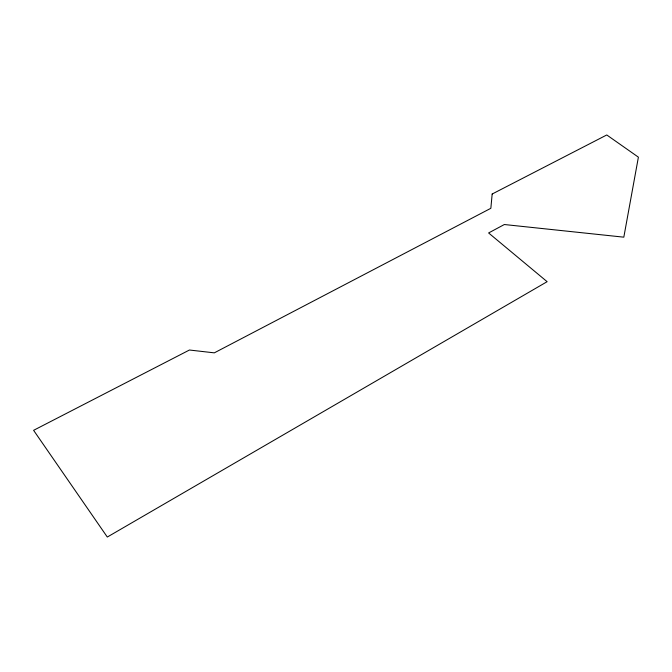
<?xml version="1.0" encoding="UTF-8"?>
<svg xmlns="http://www.w3.org/2000/svg" width="672" height="672" viewBox="0 0 672 672"><rect width="100%" height="100%" fill="white"/><g stroke="black" fill="none" stroke-linecap="round" stroke-linejoin="round"><path stroke-width="1.01" d="M492.164 194.023L490.854 208.295L214.318 352.85L189.437 350.02L33.6 430.324L107.302 537.037L547.134 281.686L488.603 232.957L504.353 224.524L623.818 237.174L638.4 157.172L606.774 134.963L492.164 194.023"/></g></svg>
